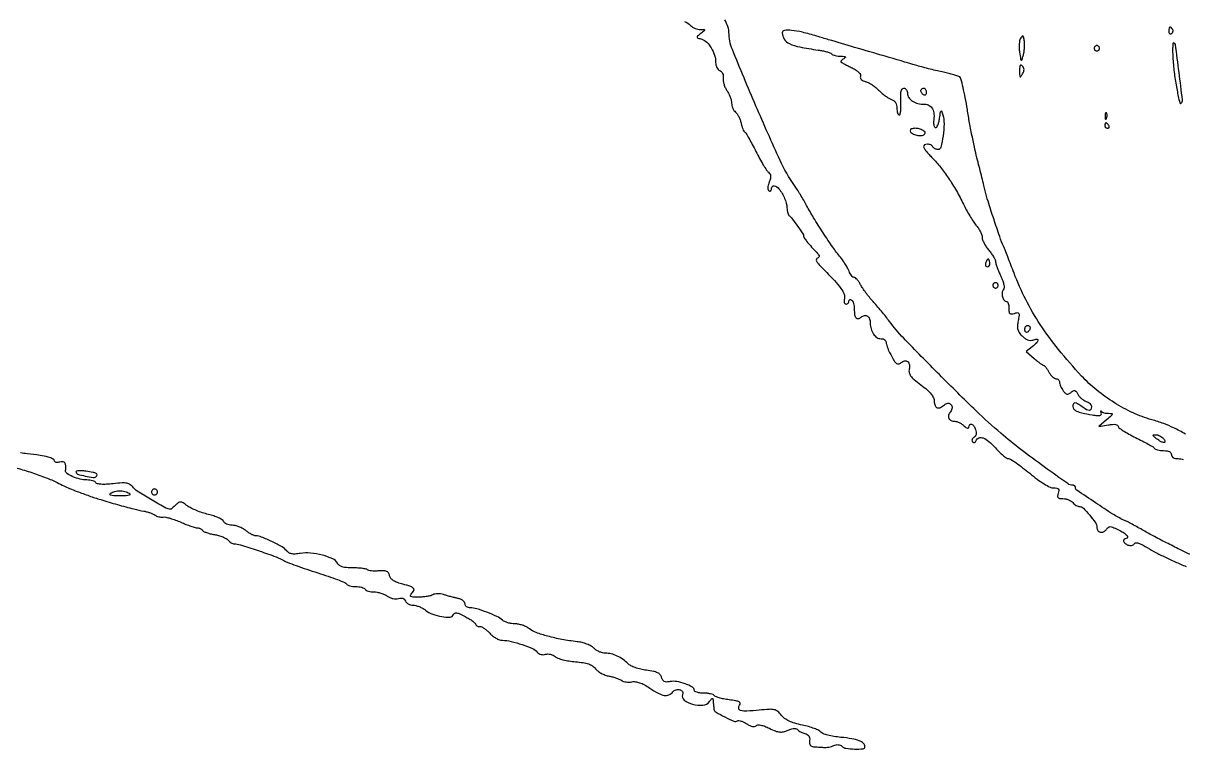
# Model space of a CAD drawing. Extents: x 0 to 2558, y 0 to 3412.
# Drawn here: x 300.2 to 735.3, y 2810.4 to 3083.4 of the extents above; entities that cross this region are included whole.
import ezdxf

# ---------------------------------------------------------------- set-up
doc = ezdxf.new("R2010")
doc.units = 0

msp = doc.modelspace()

# ---------------------------------------------------------------- linework, layer by layer
for points in [[(1286.775, 2242.902503, 0.000001), (1177.44536, 2242.627485, 0.134519)], [(1176.555032, 2242.380365, -0.000002), (1098.265318, 2241.934774, -0.000173)], [(739, 2883.620642, -0.007959), (734.837192, 2885.566808, -0.004195), (729.727494, 2888.108782, -0.004193), (724.631224, 2890.751639, -0.007527), (720.5, 2893.018455, 0.003525), (718.408827, 2894.187766, 0.003324), (716.26028, 2895.350818, 0.003304), (714.343306, 2896.355889, 0.011548), (713.088188, 2896.967135, -0.032911), (709.013942, 2899.17127, -0.007564), (702.457514, 2903.437167, -0.002313), (695.514733, 2908.152222, -0.247259), (695, 2909.129465, 0.10972), (694.926233, 2909.461576, 0.099864), (694.717412, 2909.74428, 0.09511), (694.405285, 2909.93388, 0.089293), (694.037997, 2910, -0.154613), (692.083277, 2910.619253, -0.002945), (683.302507, 2916.881068, -0.007876), (674.452148, 2923.486004, -0.01199), (667, 2929.52278, -0.016011), (657.736192, 2937.928126, -0.004595), (643.937616, 2951.525706, -0.003523), (630.437085, 2965.268698, -0.034255), (625.178178, 2971.5, 0.008344), (623.823164, 2973.285483, 0.005069), (622.164767, 2975.353125, 0.005078), (620.477598, 2977.371321, 0.00893), (619.036661, 2979, -0.014321), (617.702272, 2980.541418, -0.01134), (616.347012, 2982.279688, -0.011503), (615.162633, 2983.95092, -0.027857), (614.38776, 2985.25, 0.026525), (613.763532, 2986.302881, 0.034305), (613.077904, 2987.192187, 0.036629), (612.427218, 2987.825922, 0.176544), (611.949569, 2988, -0.172697), (611.504993, 2988.158275, -0.051022), (610.986392, 2988.677496, -0.04457), (610.48276, 2989.423596, -0.035355), (610.073618, 2990.30637, 0.034456), (609.570715, 2991.396572, 0.014229), (608.749313, 2992.799935, 0.013999), (607.779888, 2994.260397, 0.017507), (606.79671, 2995.55637, -0.019315), (603.98128, 2999.295513, -0.007275), (600.324103, 3004.731471, -0.007384), (596.746078, 3010.401873, -0.014818), (594.122507, 3015, 0.007565), (593.051508, 3016.941954, 0.005598), (591.810845, 3019.057855, 0.005659), (590.593762, 3021.030391, 0.01265), (589.614399, 3022.494827, -0.045994), (584.172231, 3031.937699, -0.006606), (575.122062, 3052.329634, -0.004326), (566.270992, 3073.510031, -0.097099), (565, 3079.993162, 0.088205), (564.669739, 3081.850729, 0.022341), (563.481002, 3084.689376, 0.020536)], [(548.366363, 3084.08851, -0.09196), (550.564863, 3082.577994, 0.056739), (551.324309, 3081.973791, 0.038853), (552.301984, 3081.463536, 0.03911), (553.335602, 3081.115061, 0.061827), (554.262558, 3081, -0.007672), (555.6547, 3080.978637, -0.370796), (555.845672, 3080.803966, -0.260155), (555.730042, 3080.522054, -0.004989), (554.44113, 3079.516434, 0.010444), (553.208351, 3078.532788, 0.265762), (553.063661, 3078.144774, 0.279192), (553.327229, 3077.836329, 0.011307), (554.790048, 3077.38933, -0.12774), (556.661321, 3076.297806, -0.062762), (558.370754, 3074.110073, -0.059362), (559.587164, 3071.381311, -0.075329), (560, 3068.656649, 0.059595), (560.117101, 3067.677666, 0.05966), (560.461791, 3066.754306, 0.065436), (560.970523, 3066.021977, 0.117171), (561.572055, 3065.610724, -0.109881), (562.183062, 3065.205773, -0.087243), (562.626368, 3064.547355, -0.077005), (562.856589, 3063.698433, -0.060428), (562.847428, 3062.743478, 0.069943), (562.857205, 3061.698742, 0.036114), (563.144506, 3060.421248, 0.035038), (563.637073, 3059.126233, 0.044406), (564.275373, 3058.017237, -0.035393), (564.935608, 3056.91644, -0.028016), (565.493391, 3055.645228, -0.028782), (565.878038, 3054.401413, -0.060667), (566, 3053.399938, 0.057791), (566.10583, 3052.487367, 0.043616), (566.421743, 3051.527919, 0.04457), (566.885816, 3050.666899, 0.073796), (567.435721, 3050.053347, -0.072326), (568.0322, 3049.391733, -0.030374), (568.638056, 3048.354236, -0.029263), (569.161555, 3047.147471, -0.03366), (569.512658, 3045.94237, 0.020224), (569.815239, 3044.789385, 0.0246), (570.194161, 3043.739209, 0.024311), (570.591551, 3042.903965, 0.131889), (570.932238, 3042.541879, -0.1194), (571.365537, 3042.10348, -0.005069), (572.479151, 3040.210387, -0.00846), (573.748146, 3037.913122, -0.005896), (575.105302, 3035.280411, 0.008608), (576.500983, 3032.608645, 0.010868), (577.887325, 3030.189264, 0.009092), (579.12285, 3028.219706, 0.081632), (579.808998, 3027.470276, -0.092644), (580.36944, 3026.830621, -0.114824), (580.607349, 3026.077772, -0.081866), (580.523396, 3025.103238, -0.028512), (580.097208, 3023.755677, 0.028429), (579.724489, 3022.577859, 0.057976), (579.595259, 3021.617873, 0.082888), (579.700878, 3020.906563, 0.177948), (580.038211, 3020.476385, 0.157746), (580.402788, 3020.386911, 0.191278), (580.717474, 3020.539017, 0.127084), (580.930229, 3020.938131, 0.059304), (581, 3021.524316, -0.473408), (581.996724, 3022.3411, -0.180606), (583.762836, 3021.245716, -0.061561), (585.883221, 3017.670475, -0.087724), (586.74936, 3014.089977, 0.028854), (586.865858, 3013.12414, 0.032289), (587.090644, 3012.214593, 0.034151), (587.381272, 3011.476511, 0.123631), (587.699905, 3011.089977, -0.073626), (588.748184, 3010.04804, -0.007992), (590.749252, 3007.277202, -0.005254), (592.73749, 3004.364579, -0.148187), (593, 3003.498286, 0.151358), (593.205022, 3002.836526, 0.017453), (594.140205, 3001.569326, 0.016731), (595.534938, 2999.927258, 0.00718), (597.5, 2997.82614, -0.02001), (598.439569, 2996.768386, -0.109057), (598.783654, 2996.089367, -0.245488), (598.672705, 2995.614847, -0.128386), (598.15988, 2995.260774, 0.258975), (597.78313, 2994.826927, 0.16673), (597.86634, 2994.14916, 0.065743), (598.544696, 2993.122475, 0.016183), (599.922089, 2991.636627, -0.00685), (604.566245, 2986.810653, -0.032098), (607.012947, 2983.836039, -0.060089), (608.183997, 2981.713273, -0.161344), (608.29321, 2980.013235, 0.049121), (608.168948, 2979.231383, 0.086364), (608.242445, 2978.582868, 0.127183), (608.495175, 2978.159485, 0.197414), (608.883369, 2978, 0.093756), (609.309609, 2978.080634, 0.096546), (609.67199, 2978.311086, 0.099085), (609.914544, 2978.654936, 0.104584), (610, 2979.059017, -0.108972), (610.078288, 2979.413961, -0.182303), (610.29375, 2979.6254, -0.161196), (610.6179, 2979.656512, -0.082592), (611, 2979.5, -0.141579), (611.385213, 2979.074661, -0.042021), (611.70625, 2978.248558, -0.038461), (611.926315, 2977.214955, -0.033236), (612, 2976.10765, 0.033226), (612.143935, 2973.944023, 0.146487), (612.663705, 2972.791765, 0.282654), (613.498085, 2972.528902, 0.112214), (614.614186, 2973.094766, -0.123955), (615.829223, 2973.67582, -0.197426), (616.944498, 2973.460845, -0.164352), (617.728793, 2972.460137, -0.084942), (618, 2970.875242, 0.069749), (618.308718, 2968.672948, 0.080995), (619.209343, 2966.760807, 0.094822), (620.524956, 2965.459585, 0.148789), (622.035184, 2965, -0.068793), (622.786163, 2964.896185, -0.085081), (623.422835, 2964.592953, -0.0999), (623.848544, 2964.142725, -0.140482), (624, 2963.614307, 0.060541), (624.084166, 2962.921741, 0.020289), (624.368736, 2961.941146, 0.01985), (624.774784, 2960.871194, 0.021422), (625.255272, 2959.864307, 0.00668), (626.95731, 2956.759386, 0.082084), (627.802645, 2955.711036, 0.254246), (628.571731, 2955.530591, 0.106712), (629.545223, 2956.037532, -0.124779), (630.883318, 2956.674768, -0.221391), (632.046322, 2956.39068, -0.190525), (632.696587, 2955.252135, -0.097379), (632.610101, 2953.582655, 0.117896), (632.595712, 2952.297441, 0.105008), (633.156883, 2951.0827, 0.058344), (634.483747, 2949.682649, 0.013594), (637.029074, 2947.672358, -0.017339), (639.379446, 2945.787289, -0.045952), (640.875006, 2944.239704, -0.066579), (641.715008, 2942.849433, -0.102997), (642, 2941.480608, 0.095888), (642.303194, 2939.914171, 0.219256), (643.158236, 2939.1068, 0.199354), (644.399008, 2939.191925, 0.081014), (645.8, 2940.2, -0.173385), (647.094695, 2940.812749, -0.243136), (648.261819, 2940.348841, -0.207545), (648.67859, 2939.030403, -0.148481), (648.071528, 2937.586187, 0.10472), (647.402244, 2936.313209, 0.179026), (647.495751, 2935.131033, 0.180363), (648.334375, 2934.300291, 0.106345), (649.730276, 2934, -0.07755), (650.478339, 2933.883274, -0.034695), (651.406115, 2933.513847, -0.033284), (652.35258, 2932.978397, -0.038563), (653.171259, 2932.345012, 0.027832), (653.920051, 2931.739599, 0.089583), (654.495938, 2931.464548, 0.231882), (654.843144, 2931.530898, 0.235796), (655, 2931.845012, -0.167544), (655.310539, 2932.745738, -0.329056), (656.003221, 2932.938186, -0.155813), (656.888908, 2932.230801, -0.070211), (657.539625, 2930.875154, -0.052969), (657.731644, 2929.935098, -0.078667), (657.680214, 2929.097944, -0.092436), (657.390189, 2928.417134, -0.107956), (656.885973, 2927.929527, 0.073776), (656.442718, 2927.555527, 0.110716), (656.200057, 2927.113566, 0.135524), (656.194722, 2926.675461, 0.14102), (656.415865, 2926.304373, 0.116088), (656.77759, 2926.096282, 0.156281), (657.152927, 2926.103472, 0.139612), (657.484706, 2926.333703, 0.086138), (657.720238, 2926.75, -0.227625), (658.753124, 2927.7721, -0.175189), (660.36, 2927.749072, -0.08831), (662.516913, 2926.463907, -0.034016), (665, 2924, 0.017467), (666.438362, 2922.475089, 0.022589), (667.865865, 2921.185983, 0.021173), (669.121978, 2920.237036, 0.150452), (669.841244, 2920.009817, -0.141169), (670.657505, 2919.768184, -0.009185), (672.734937, 2918.387259, -0.012784), (675.172727, 2916.60761, -0.009158), (677.808666, 2914.5, 0.014543), (680.624642, 2912.297728, 0.021226), (683.237476, 2910.540038, 0.021832), (685.44869, 2909.314548, 0.116122), (686.784811, 2909, -0.035125), (687.976472, 2908.916181, -0.182348), (688.544933, 2908.604761, -0.209531), (688.721221, 2908.026278, -0.047548), (688.5, 2907, 0.048581), (688.279499, 2905.966719, 0.215437), (688.465149, 2905.389597, 0.178418), (689.054859, 2905.081042, 0.032246), (690.310168, 2905, -0.053725), (691.337641, 2904.889278, -0.042882), (692.402595, 2904.559375, -0.044328), (693.345602, 2904.074753, -0.078853), (694, 2903.5, 0.04656), (694.57437, 2902.926064, 0.041002), (695.268911, 2902.440625, 0.043189), (695.973573, 2902.107395, 0.089085), (696.571553, 2902, -0.201808), (697.943275, 2901.422847, -0.021014), (700.330629, 2898.767174, -0.02301), (702.477627, 2895.908726, -0.150674), (703, 2894.214626, 0.151462), (703.360729, 2893.051121, 0.18346), (704.293468, 2892.403875, 0.168652), (705.485808, 2892.51197, 0.129429), (706.508236, 2893.342151, -0.054715), (707.299797, 2894.207849, -0.176839), (708.014767, 2894.485754, -0.107128), (708.964574, 2894.300349, -0.014131), (710.836652, 2893.431602, -0.024812), (712.981739, 2892.22509, -0.063802), (714.351956, 2891.09558, -0.248382), (714.545137, 2890.389477, -0.35119), (714.059017, 2890, 0.175301), (713.261458, 2889.711509, 0.288447), (713.046643, 2889.052256, 0.159678), (713.578063, 2888.210873, 0.081272), (714.67005, 2887.573119, 0.067341), (715.35921, 2887.410354, 0.072556), (716.048877, 2887.443073, 0.081135), (716.63348, 2887.659244, 0.125941), (717.018751, 2888.030339, -0.215238), (717.537304, 2888.379959, -0.100163), (718.365719, 2888.354721, -0.057892), (719.535287, 2887.933392, -0.020457), (721.0987, 2887.074548, 0.013082), (724.396291, 2885.199227, 0.008861), (728.244154, 2883.229136, 0.008518), (732.366338, 2881.296336, 0.008851), (736.5, 2879.530568, -0.006931)], [(736.239566, 2929.24321, 0.017682), (731.820483, 2931.567021, 0.025992), (728.097453, 2933.127009, 0.016074), (723.582078, 2934.586704, -0.038052), (716.583056, 2937.193938, -0.031385), (709.574021, 2940.981287, -0.030991), (702.997419, 2945.67756, -0.034368), (697.289825, 2951.003167, -0.017248), (688.617316, 2960.955203, -0.02537), (681.770261, 2970.314955, -0.027553), (676.337596, 2979.677795, -0.027179), (671.939992, 2989.623302, 0.001196), (670.733863, 2992.785669, 0.001409), (669.576352, 2995.77372, 0.001233), (668.58537, 2998.292298, 0.008819), (668.081912, 2999.5, -0.01896), (666.564994, 3003.357222, -0.004426), (664.325499, 3009.940054, -0.004394), (662.204191, 3016.556007, -0.019502), (661.144468, 3020.5, 0.004437), (660.661513, 3022.54086, 0.001468), (659.917236, 3025.528125, 0.001462), (659.072658, 3028.835251, 0.00166), (658.243362, 3032, -0.010806), (657.351216, 3035.677687, -0.004502), (656.299811, 3040.675, -0.004452), (655.269484, 3046.047986, -0.005746), (654.424208, 3051, 0.007393), (653.648018, 3055.458726, 0.011007), (652.825741, 3059.332681, 0.006292), (652.029459, 3062.534531, 0.180486), (651.548496, 3063.217638, 0.069882), (650.869989, 3063.554373, 0.009303), (649.339246, 3064.032139, 0.01062), (647.49126, 3064.529066, 0.00874), (645.5, 3064.982659, -0.00619), (643.224093, 3065.488895, -0.003582), (640.5, 3066.150944, -0.003579), (637.776461, 3066.854316, -0.006005), (635.5, 3067.489009, -0.000244), (623.588774, 3070.97094, -0.000274), (612.132801, 3074.33268, -0.000226), (602.357812, 3077.211763, -0.001891), (597.942193, 3078.532663, 0.014164), (592.533088, 3080.007146, 0.034699), (588.469295, 3080.698162, 0.051267), (585.782597, 3080.68907, 0.383546), (585, 3079.818938, 0.150963), (585.733728, 3077.444158, 0.131773), (587.713375, 3075.744536, 0.064504), (591.535529, 3074.483983, 0.013533), (598.5, 3073.34094, -0.017199), (600.101031, 3073.066105, -0.019834), (601.604063, 3072.691813, -0.019316), (602.840535, 3072.278832, -0.099338), (603.45, 3071.897574, 0.093283), (603.989495, 3071.551011, 0.03247), (604.87, 3071.259164, 0.030916), (605.904085, 3071.056718, 0.031388), (606.95, 3070.984687, -0.011884), (608.231197, 3070.946533, -0.168081), (608.650153, 3070.775989, -0.45247), (608.650519, 3070.504863, -0.039625), (608.02896, 3070.03906, 0.027874), (607.498196, 3069.660422, 0.053714), (607.128406, 3069.292616, 0.089167), (606.963277, 3068.992421, 0.343126), (607.02896, 3068.804373, 0.021671), (607.358523, 3068.611124, 0.001139), (608.440844, 3068.041127, 0.001795), (609.732272, 3067.370654, 0.001304), (611.173912, 3066.633506, -0.02729), (612.659786, 3065.773599, -0.053528), (613.715791, 3064.908858, -0.076256), (614.296671, 3064.104549, -0.213055), (614.332991, 3063.425377, 0.160289), (614.304071, 3062.829961, 0.130581), (614.627886, 3062.27607, 0.09005), (615.312325, 3061.80535, 0.044263), (616.314249, 3061.457264, -0.055553), (617.438584, 3061.03804, -0.027178), (618.765908, 3060.274125, -0.02657), (620.074483, 3059.320623, -0.034728), (621.15517, 3058.309294, 0.026145), (622.217743, 3057.280173, 0.020353), (623.472144, 3056.273177, 0.020766), (624.721389, 3055.429114, 0.046044), (625.75, 3054.918652, -0.066437), (626.736418, 3054.378089, -0.088071), (627.441143, 3053.638282, -0.086084), (627.85869, 3052.687188, -0.060559), (628, 3051.524751, 0.032996), (628.063892, 3050.557632, 0.050656), (628.257672, 3049.741646, 0.06554), (628.540411, 3049.178469, 0.248595), (628.877182, 3049, 0.349578), (629.206286, 3049.262128, 0.026185), (629.417444, 3050.46875, 0.027245), (629.524815, 3052.083123, 0.016461), (629.484584, 3054, -0.013376), (629.418357, 3056.438319, -0.055382), (629.580251, 3057.900829, -0.117914), (629.972282, 3058.700839, -0.223727), (630.607401, 3059, -0.139814), (631.138452, 3058.848543, -0.099971), (631.590924, 3058.422835, -0.085311), (631.89564, 3057.786147, -0.069152), (632, 3057.035184, 0.151369), (632.485958, 3055.466748, 0.102459), (633.844853, 3054.160418, 0.082284), (635.912093, 3053.293036, 0.058335), (638.415207, 3053, -0.13489), (640.122299, 3052.530926, -0.139828), (641.322164, 3051.259934, -0.103814), (641.895197, 3049.20445, -0.05217), (641.788985, 3046.5, 0.048508), (641.752356, 3045.713847, 0.062964), (641.878639, 3045.004334, 0.077237), (642.138969, 3044.47366, 0.172856), (642.5, 3044.216882, 0.314107), (642.919933, 3044.362035, 0.055263), (643.35749, 3045.128221, 0.042794), (643.74533, 3046.287155, 0.02554), (644.01486, 3047.716882, -0.003207), (644.352444, 3050.083705, -0.154821), (644.560626, 3050.508913, -0.565915), (644.792994, 3050.456546, -0.010543), (645.240514, 3049, -0.073952), (645.673556, 3045.671461, -0.030202), (645.314242, 3041.112257, -0.023013), (644.520177, 3036.870317, -0.348044), (643.421336, 3036, -0.067747), (642.876968, 3036.074099, -0.052376), (642.319331, 3036.29375, -0.053438), (641.832596, 3036.6173, -0.081123), (641.5, 3037, 0.152439), (640.682848, 3037.709031, 0.099923), (639.455047, 3037.974501, 0.125123), (638.407936, 3037.723578, 0.278548), (638, 3037.048138, 0.152033), (638.167981, 3036.508458, 0.015217), (638.977698, 3035.407057, 0.018019), (640.053577, 3034.130787, 0.013379), (641.328335, 3032.798138, -0.029973), (644.338883, 3029.434268, -0.019696), (647.404604, 3025.235822, -0.018629), (650.335473, 3020.498823, -0.017965), (652.943577, 3015.5, 0.013691), (654.027441, 3013.378603, 0.010745), (655.313709, 3011.138399, 0.010895), (656.600876, 3009.105676, 0.026097), (657.663941, 3007.673275, -0.028704), (658.557992, 3006.455398, -0.028085), (659.313783, 3005.134476, -0.02926), (659.842066, 3003.902341, -0.086853), (660, 3003, 0.091101), (660.167297, 3002.089431, 0.028826), (660.734375, 3000.823119, 0.027706), (661.543195, 2999.455487, 0.027515), (662.5, 2998.182369, -0.019881), (663.459489, 2996.945442, -0.022552), (664.275592, 2995.685823, -0.0225), (664.866079, 2994.56479, -0.10407), (665.033931, 2993.855644, 0.067979), (665.157194, 2993.095583, 0.012095), (665.612319, 2991.725475, 0.012881), (666.230206, 2990.135558, 0.011298), (666.955264, 2988.507674, -0.021397), (667.707368, 2986.722961, -0.043257), (668.113295, 2985.253858, -0.058092), (668.189552, 2984.118574, -0.162339), (667.904079, 2983.384422, 0.15619), (667.443246, 2982.240118, 0.085392), (667.591795, 2980.719802, 0.093562), (668.212705, 2979.448577, 0.236745), (669.106989, 2979, -0.248419), (669.449829, 2978.818461, -0.065618), (669.737678, 2978.24583, -0.050706), (669.934954, 2977.416061, -0.033034), (670, 2976.432612, 0.028809), (670.078002, 2975.07996, 0.178757), (670.387035, 2974.470049, 0.221625), (670.973549, 2974.280984, 0.045774), (672.061624, 2974.519559, -0.04419), (673.22178, 2974.777784, -0.320755), (673.697509, 2974.523981, -0.151851), (673.816065, 2973.782424, -0.010645), (673.467914, 2971.680657, 0.031477), (673.238094, 2969.814175, 0.079635), (673.373337, 2968.457442, 0.087731), (673.913426, 2967.289994, 0.0443), (674.957442, 2966.042558, 0.042065), (676.00634, 2965.156718, 0.065181), (677.052292, 2964.602765, 0.076311), (678.073673, 2964.390874, 0.090132), (679.051152, 2964.516235, -0.053322), (680.514933, 2964.814158, -0.478109), (680.912399, 2964.406773, -0.173829), (680.461656, 2963.504069, -0.02047), (678.75, 2961.995141), (676.5, 2960.169696), (679.5, 2957.586069, 0.008881), (680.691545, 2956.59621, 0.012556), (681.789425, 2955.761024, 0.008718), (682.725853, 2955.109621, 0.148131), (683.08102, 2955.001221, -0.210069), (683.378503, 2954.869721, -0.021511), (683.884391, 2954.265984, -0.02393), (684.445169, 2953.457757, -0.016834), (685, 2952.5, 0.038233), (685.610243, 2951.543363, 0.043483), (686.335921, 2950.734375, 0.048383), (687.064377, 2950.173639, 0.140753), (687.66898, 2950, -0.097337), (688.176982, 2949.90016, -0.097528), (688.609013, 2949.615519, -0.098335), (688.898305, 2949.190612, -0.100766), (689, 2948.69113, 0.07472), (689.095274, 2948.057146, 0.02764), (689.408838, 2947.207621, 0.026656), (689.859098, 2946.303735, 0.028987), (690.391787, 2945.478876, 0.032547), (691.190555, 2944.523669, 0.150785), (691.811295, 2944.176479, 0.178279), (692.458291, 2944.269105, 0.049459), (693.322049, 2944.852314, -0.044695), (694.178228, 2945.442333, -0.198424), (694.772443, 2945.515372, -0.171978), (695.298729, 2945.147479, -0.032185), (695.9292, 2944.132291, 0.054727), (696.48498, 2943.321204, 0.038003), (697.271765, 2942.535457, 0.038364), (698.154598, 2941.888959, 0.062093), (698.998939, 2941.500337, -0.060738), (699.76406, 2941.150677, -0.063032), (700.412188, 2940.630959, -0.069981), (700.851352, 2940.027723, -0.123001), (701, 2939.432612, -0.119485), (700.760631, 2938.445243, -0.283528), (700.138902, 2938.070397, -0.132674), (699.072177, 2938.369997, -0.027493), (697.44113, 2939.468197, 0.023399), (695.800236, 2940.592651, 0.132051), (694.792532, 2940.894899, 0.298524), (694.217347, 2940.541152, 0.110245), (694, 2939.567388, 0.179497), (694.369145, 2938.57224, 0.113916), (695.377044, 2937.831916, 0.049355), (697.368039, 2937.198452, 0.008492), (701.2622, 2936.439738, 0.013866), (703.156047, 2936.157946, 0.080495), (704.161939, 2936.198873, 0.226638), (704.607305, 2936.535376, 0.184058), (704.676095, 2937.13642, -0.012445), (704.564094, 2937.625327, -0.079096), (704.553315, 2937.879136, -0.606247), (704.622041, 2937.905428, -0.084263), (704.747228, 2937.75, 0.153478), (705.053756, 2937.460812, 0.04228), (705.679915, 2937.219954, 0.038524), (706.473176, 2937.054443, 0.032041), (707.333333, 2936.998779, -0.02725), (708.559767, 2936.931195, -0.462702), (708.759466, 2936.635841, -0.142905), (708.435057, 2936.11388, -0.005133), (706.64845, 2934.54517), (703.796899, 2932.092782), (707.39845, 2932.677234, -0.021189), (708.943384, 2932.861177, -0.054664), (710.064578, 2932.824069, -0.09518), (710.754115, 2932.586272, -0.26841), (711, 2932.161231, 0.238114), (711.289714, 2931.587372, 0.014602), (712.911706, 2930.462037, 0.019174), (715.014228, 2929.204567, 0.012821), (717.507935, 2927.922058, -0.007243), (720.041084, 2926.654789, -0.010109), (722.266045, 2925.44341, -0.006859), (724.081465, 2924.373601, -0.118297), (724.566952, 2923.891669, 0.156202), (724.969951, 2923.547152, 0.036872), (725.820067, 2923.261928, 0.034459), (726.892721, 2923.065509, 0.028062), (728.059017, 2923, -0.034849), (729.348001, 2922.910051, -0.083267), (730.259836, 2922.622492, -0.12588), (730.800761, 2922.146065, -0.150693), (731, 2921.5, 0.141346), (731.179537, 2920.877591, 0.119276), (731.672531, 2920.397918, 0.087895), (732.47233, 2920.097843, 0.045931), (733.535183, 2920, -0.080371), (735.420965, 2919.694906, -0.029742)], [(297.947003, 2916.429128, -0.012551), (303.419629, 2914.783109, -0.012607), (308.85106, 2912.846642, -0.026836), (312.919647, 2911.023118, 0.008298), (315.421695, 2909.788412, 0.012457), (317.647801, 2908.802536, 0.008816), (320.415246, 2907.71522, 0.00217), (325, 2906.0292, 0.013882), (329.302254, 2904.602082, 0.004829), (335.574417, 2902.778977, 0.004526), (341.774957, 2901.101841, 0.019583), (345.5, 2900.284684, -0.021014), (346.735853, 2900.00987, -0.019848), (347.968422, 2899.627891, -0.020262), (349.031541, 2899.20237, -0.062818), (349.690374, 2898.801406, 0.069801), (350.277606, 2898.455116, 0.039803), (351.062653, 2898.200289, 0.038888), (351.910154, 2898.066501, 0.051529), (352.690374, 2898.085336, -0.084822), (353.687135, 2898.043311, -0.017747), (355.388088, 2897.61466, -0.018138), (357.349917, 2896.967518, -0.016279), (359.332905, 2896.158295, 0.009578), (361.282845, 2895.331912, 0.011564), (363.14508, 2894.633999, 0.010269), (364.730091, 2894.117686, 0.073726), (365.523888, 2894, -0.060104), (366.085226, 2893.932278, -0.050861), (366.648781, 2893.73181, -0.053169), (367.130699, 2893.436586, -0.090584), (367.446223, 2893.087012, 0.148252), (367.892466, 2892.693362, 0.022829), (369.00128, 2892.246817, 0.023803), (370.398794, 2891.830382, 0.018662), (371.947672, 2891.508841, -0.027192), (373.541446, 2891.149531, -0.027792), (375.074943, 2890.621392, -0.028911), (376.347638, 2890.014354, -0.094079), (377.064877, 2889.421828, 0.041117), (377.597617, 2888.877797, 0.039012), (378.221192, 2888.417662, 0.041544), (378.838891, 2888.100242, 0.098226), (379.344231, 2888, -0.07507), (381.693214, 2887.645323, -0.005298), (388.032896, 2885.612342, -0.007257), (394.234476, 2883.450479, -0.038377), (397.508681, 2881.962094, 0.032247), (399.276917, 2881.132019, 0.006028), (402.627033, 2879.861947, 0.006432), (406.585836, 2878.472917, 0.005841), (410.707905, 2877.139291, -0.00665), (414.656907, 2875.8546, -0.009811), (418.084103, 2874.613499, -0.005534), (420.916512, 2873.488329, -0.158309), (421.508241, 2872.986666, 0.145965), (421.935583, 2872.606273, 0.040539), (422.785485, 2872.289833, 0.037268), (423.852067, 2872.072639, 0.031607), (425, 2872, -0.032024), (426.14853, 2871.926362, -0.037579), (427.216936, 2871.70625, -0.04093), (428.068924, 2871.385448, -0.144823), (428.5, 2871, 0.139843), (428.922307, 2870.614908, 0.042591), (429.735039, 2870.29375, 0.038931), (430.750588, 2870.073711, 0.0339), (431.836511, 2870, -0.047033), (433.040158, 2869.886527, -0.0295), (434.41238, 2869.540559, -0.029492), (435.735102, 2869.035231, -0.046814), (436.78799, 2868.435944, 0.051077), (437.811042, 2867.865103, 0.047562), (438.953119, 2867.496956, 0.050207), (440.070188, 2867.366283, 0.08104), (441.015422, 2867.504895, -0.056958), (441.922371, 2867.682649, -0.106831), (442.659562, 2867.583937, -0.123406), (443.220694, 2867.206978, -0.09208), (443.611915, 2866.568951, 0.109929), (444.009742, 2865.968814, 0.066274), (444.700454, 2865.460879, 0.061437), (445.563826, 2865.117034, 0.064159), (446.47213, 2865, -0.063204), (447.50844, 2864.868476, -0.031541), (448.767503, 2864.457456, -0.030708), (450.036378, 2863.860095, -0.039413), (451.115141, 2863.153042, 0.074223), (453.851235, 2861.619737, 0.050887), (457.295685, 2860.700007, 0.053527), (460.35475, 2860.539898, 0.295618), (461.624991, 2861.465125, -0.180591), (462.100869, 2862.003628, -0.16512), (462.833918, 2862.123763, -0.068723), (464.022023, 2861.753532, -0.012748), (466.072735, 2860.725212, -0.015065), (467.577306, 2859.862901, -0.02182), (468.846366, 2859.005477, -0.018459), (469.80613, 2858.237677, -0.218152), (470, 2857.814477, 0.183152), (470.117839, 2857.50357, 0.090714), (470.454715, 2857.239253, 0.070605), (470.955643, 2857.060149, 0.050644), (471.547966, 2857, -0.113863), (472.292796, 2856.828155, -0.035858), (473.288064, 2856.251431, -0.033713), (474.341131, 2855.426911, -0.031634), (475.297966, 2854.45168, 0.047974), (476.325052, 2853.470994, 0.039421), (477.587527, 2852.630047, 0.040964), (478.883074, 2852.040685, 0.078979), (480, 2851.828866, -0.050828), (483.287404, 2851.394538, -0.023096), (487.462331, 2850.198039, -0.020154), (491.334711, 2848.715663, -0.118594), (493.064222, 2847.422618, 0.081587), (493.688966, 2846.879893, 0.071942), (494.481533, 2846.53654, 0.0705), (495.354382, 2846.42739, 0.072871), (496.212846, 2846.567555, -0.079268), (497.085744, 2846.698701, -0.056208), (498.070543, 2846.578579, -0.054989), (499.028207, 2846.235998, -0.066719), (499.821664, 2845.708577, 0.094989), (500.842237, 2845.109946, 0.022656), (502.733397, 2844.533701, 0.022485), (505.004102, 2844.060393, 0.020556), (507.377134, 2843.775628, -0.016468), (510.338513, 2843.444789, -0.047376), (512.345092, 2842.956147, -0.068026), (513.776149, 2842.230311, -0.079207), (514.877134, 2841.1769, 0.069793), (515.750103, 2840.309769, 0.035713), (517.051408, 2839.473311, 0.034637), (518.540952, 2838.789015, 0.043752), (520, 2838.379002, -0.018278), (521.431202, 2838.054367, -0.018184), (522.837375, 2837.625592, -0.018369), (524.036327, 2837.161853, -0.065052), (524.744254, 2836.741611, 0.094092), (525.40193, 2836.400882, 0.040527), (526.371875, 2836.194787, 0.038229), (527.470459, 2836.137679, 0.041123), (528.537843, 2836.251985, -0.079652), (529.9277, 2836.293576, -0.05194), (531.492584, 2835.922482, -0.041795), (533.266146, 2835.130107, -0.02301), (535.29359, 2833.887858, 0.024182), (538.465398, 2831.954648, 0.083536), (540.732387, 2831.172232, 0.138364), (542.477569, 2831.363803, 0.12407), (543.950668, 2832.440559, -0.142327), (545.148474, 2833.251815, -0.145502), (546.583377, 2833.285666, -0.196782), (547.526193, 2832.562981, -0.227459), (547.616912, 2831.444071, 0.333806), (548.20495, 2829.383158, 0.098222), (551.351866, 2827.852587, 0.082949), (555.235562, 2827.496823, 0.214897), (557.65071, 2828.808473, -0.007961), (558.470585, 2829.85223, -0.236663), (558.767976, 2829.986559, -0.360611), (558.968375, 2829.80624, -0.014134), (559.093197, 2828.75, 0.00182), (559.162393, 2828.008127, 0.001551), (559.240658, 2827.226087, 0.001563), (559.316298, 2826.514986, 0.004431), (559.375, 2826.019658, 0.230588), (560.135451, 2824.859152, 0.018625), (563.427858, 2823.059546, 0.018382), (566.845315, 2821.507843, 0.240225), (568.191881, 2821.618589, -0.177925), (568.704611, 2821.723277, -0.040978), (569.577591, 2821.516419, -0.037381), (570.603943, 2821.095367, -0.02901), (571.650878, 2820.493098, 0.031459), (572.809687, 2819.833997, 0.06385), (573.801042, 2819.498063, 0.09014), (574.598165, 2819.482599, 0.157534), (575.180563, 2819.780563, -0.186952), (575.845794, 2820.074261, -0.060113), (576.940894, 2819.993124, -0.043555), (578.391307, 2819.574336, -0.020485), (580.18285, 2818.797568, 0.018987), (582.479524, 2817.793611, 0.068292), (584.030058, 2817.417844, 0.084447), (585.445639, 2817.512976, 0.039296), (587.201547, 2818.083484, -0.023702), (588.5795, 2818.579154, -0.061398), (589.617276, 2818.762927, -0.096987), (590.361205, 2818.657526, -0.170243), (590.842359, 2818.275259, 0.089699), (591.235424, 2817.845729, 0.037808), (591.894318, 2817.418549, 0.035846), (592.686135, 2817.057359, 0.038944), (593.5, 2816.824694, -0.073539), (594.376912, 2816.507164, -0.121548), (594.957479, 2815.981154, -0.114677), (595.247303, 2815.221317, -0.06094), (595.26179, 2814.209012, 0.053512), (595.261299, 2813.224278, 0.11765), (595.511326, 2812.518913, 0.141546), (596.014404, 2812.082374, 0.09337), (596.76179, 2811.893701, -0.00111), (597.570848, 2811.84242, -0.000582), (598.576901, 2811.775234, -0.000579), (599.607765, 2811.703984, -0.00089), (600.5, 2811.63968, 0.039393), (601.400745, 2811.6442, 0.023876), (602.458099, 2811.784058, 0.023845), (603.500805, 2812.024829, 0.038291), (604.357359, 2812.338619, -0.056274), (605.19623, 2812.612217, -0.07163), (606.007915, 2812.660834, -0.079757), (606.729553, 2812.482426, -0.096259), (607.307359, 2812.092641, 0.161343), (608.881221, 2811.302123, 0.03021), (612.140259, 2811.023978, 0.027176), (615.301277, 2811.117575, 0.389836), (616, 2811.877555, 0.212387), (615.442705, 2813.130351, 0.090216), (613.845853, 2814.117627, 0.052337), (611.113653, 2814.871482, 0.017514), (607, 2815.407676, -0.017147), (604.38533, 2815.746536, -0.02375), (602.073672, 2816.240852, -0.023545), (600.254278, 2816.814108, -0.145151), (599.475889, 2817.394383, 0.123159), (598.734459, 2817.998632, 0.020146), (597.013809, 2818.722942, 0.021132), (594.873852, 2819.42236, 0.017237), (592.532454, 2819.993263, -0.019862), (589.697055, 2820.700401, -0.039573), (587.536055, 2821.521795, -0.04973), (585.889795, 2822.512453, -0.065892), (584.638873, 2823.731969, 0.049372), (583.285681, 2825.141017, 0.122648), (582.015132, 2825.775068, 0.071101), (580.190145, 2825.915571, 0.009243), (576.28905, 2825.588633, -0.013112), (571.750217, 2825.243592, -0.07627), (569.370574, 2825.488591, -0.301603), (568.65377, 2826.289397, -0.212352), (568.991442, 2827.489688, 0.199792), (569.196249, 2828.155704, 0.25671), (568.841171, 2828.676253, 0.072913), (567.630298, 2829.082952, 0.010448), (565.041117, 2829.494345, -0.014998), (563.070321, 2829.825898, -0.020395), (561.317867, 2830.250023, -0.017768), (559.922099, 2830.702932, -0.16855), (559.4421, 2831.093684, 0.167707), (559.012146, 2831.44487, 0.032467), (558.035717, 2831.73377, 0.03127), (556.799488, 2831.933572, 0.024434), (555.440983, 2832, -0.028927), (554.122611, 2832.076338, -0.045222), (553.010789, 2832.308739, -0.056768), (552.233735, 2832.646339, -0.268037), (552, 2833.051027, 0.273622), (551.280901, 2834.266684, 0.039523), (548.544519, 2835.500028, 0.042437), (545.393848, 2836.336908, 0.091173), (542.889858, 2836.319277, -0.03818), (541.570416, 2836.170131, -0.123723), (540.714994, 2836.352421, -0.150039), (540.142998, 2836.889591, -0.065883), (539.746427, 2837.861661, 0.114225), (539.204956, 2838.893549, 0.104254), (538.249073, 2839.623736, 0.061824), (536.657612, 2840.15304, 0.016428), (534.013814, 2840.592555, -0.025565), (531.902006, 2840.983395, -0.026074), (529.85526, 2841.585835, -0.026961), (528.14102, 2842.295099, -0.089902), (527.157499, 2843.005492, 0.045444), (525.246274, 2844.661684, 0.046601), (523.082678, 2845.929573, 0.048623), (520.817425, 2846.730277, 0.060723), (518.604697, 2847, -0.062716), (517.506301, 2847.138318, -0.040699), (516.294648, 2847.555899, -0.040534), (515.15905, 2848.167851, -0.059622), (514.288955, 2848.892421, 0.078517), (513.27794, 2849.671877, 0.033438), (511.722384, 2850.391361, 0.031399), (509.889736, 2850.965486, 0.031419), (508, 2851.305449, -0.016924), (502.292376, 2852.16237, -0.020539), (497.017446, 2853.363788, -0.021656), (492.671629, 2854.747818, -0.076573), (490.115141, 2856.159316, 0.050592), (488.980811, 2856.864531, 0.031963), (487.538892, 2857.459299, 0.031938), (486.03056, 2857.866148, 0.049944), (484.693882, 2858, -0.03866), (483.415511, 2858.098993, -0.032258), (482.085669, 2858.395057, -0.033451), (480.899623, 2858.828575, -0.072193), (480.078741, 2859.344876, 0.066176), (477.912506, 2860.743829, 0.018493), (474.195518, 2862.334114, 0.018103), (470.391147, 2863.641852, 0.073857), (467.979764, 2864, -0.073175), (467.223265, 2864.111309, -0.087741), (466.581556, 2864.435028, -0.100547), (466.15257, 2864.916194, -0.132698), (466, 2865.480948, 0.161031), (465.797944, 2866.092063, 0.071113), (465.192187, 2866.703625, 0.059743), (464.302064, 2867.223771, 0.048557), (463.25, 2867.563624, -0.006745), (462.008192, 2867.852949, -0.004055), (460.542229, 2868.228056, -0.00406), (459.090284, 2868.624789, -0.007073), (457.89376, 2868.980541, 0.0413), (456.793552, 2869.227252, 0.038739), (455.643686, 2869.297019, 0.041158), (454.612858, 2869.194519, 0.096071), (453.89376, 2868.913178, -0.078749), (453.100885, 2868.571101, -0.020921), (451.749104, 2868.285377, -0.020684), (450.16444, 2868.086087, -0.019969), (448.55, 2868.015313, -0.011184), (446.55594, 2868.05219, -0.091734), (445.672917, 2868.25319, -0.366341), (445.482371, 2868.636134, -0.137047), (445.8, 2869.2, 0.068017), (446.758869, 2870.462446, 0.317091), (446.672299, 2871.322017, 0.139231), (445.596347, 2872.026354, 0.014065), (442.620822, 2872.86526, -0.025204), (440.586225, 2873.488113, -0.057229), (439.148321, 2874.203749, -0.078475), (438.20709, 2875.050769, -0.10681), (437.692784, 2876.066792, 0.075464), (437.242116, 2877.113929, 0.150613), (436.567504, 2877.699376, 0.101819), (435.485274, 2877.933257, 0.023965), (433.625599, 2877.862514, -0.020388), (432.225728, 2877.799234, -0.025634), (430.929193, 2877.860024, -0.025253), (429.875345, 2878.017791, -0.147634), (429.38697, 2878.279696, 0.149011), (428.857492, 2878.56181, 0.01598), (427.468799, 2878.788411, 0.018543), (425.758726, 2878.94741, 0.013908), (423.868517, 2879, -0.019021), (421.515122, 2879.08956, -0.055715), (419.922757, 2879.391494, -0.08463), (418.843371, 2879.936477, -0.1112), (418.123665, 2880.76893, 0.168849), (416.354928, 2882.39977, 0.038801), (412.459755, 2883.745956, 0.039994), (408.018456, 2884.53234, 0.063551), (404.165109, 2884.410411, -0.025119), (402.302583, 2884.207837, -0.063328), (400.944238, 2884.30086, -0.085686), (399.911054, 2884.696632, -0.085532), (399.069635, 2885.416095, 0.091331), (397.336683, 2886.86368, 0.015961), (393.549884, 2888.843991, 0.015642), (389.647546, 2890.580304, 0.097143), (387.50774, 2891, -0.098152), (386.867475, 2891.126909, -0.023813), (385.886501, 2891.5875, -0.023513), (384.791402, 2892.234455, -0.021476), (383.727129, 2893, 0.042697), (382.561348, 2893.76574, 0.031628), (381.160728, 2894.4125, 0.032283), (379.749462, 2894.856517, 0.060141), (378.560886, 2895, -0.050285), (377.516943, 2895.105256, -0.055056), (376.548042, 2895.416659, -0.062208), (375.792338, 2895.875038, -0.134529), (375.392934, 2896.418415, 0.16556), (374.872394, 2897.043301, 0.028269), (373.488568, 2897.784228, 0.028177), (371.695416, 2898.497769, 0.021825), (369.674318, 2899.076173, -0.021079), (367.496565, 2899.695894, -0.01739), (365.231841, 2900.533297, -0.017738), (363.205448, 2901.448981, -0.044044), (361.817054, 2902.296241, 0.01624), (360.175889, 2903.427406, 0.123615), (359.293473, 2903.724747, 0.176533), (358.527671, 2903.512446, 0.041398), (357.495626, 2902.638483, -0.009259), (356.844202, 2902.010749, -0.013298), (356.2427, 2901.481304, -0.009073), (355.727308, 2901.067051, -0.166228), (355.531195, 2901, -0.125629), (353.76562, 2901.450728, -0.006397), (348.565835, 2904.377672, -0.008363), (343.552376, 2907.397982, -0.078472), (341.658095, 2909.044577, 0.058881), (340.415867, 2910.212458, 0.110304), (339.161282, 2910.768534, 0.066318), (337.380907, 2910.884515, 0.011317), (333.991939, 2910.578598, -0.013966), (331.49362, 2910.366415, -0.028927), (329.536282, 2910.368456, -0.033977), (328.117136, 2910.549388, -0.208569), (327.524827, 2910.959829, 0.137202), (327.090302, 2911.360207, 0.043439), (326.265456, 2911.69445, 0.039644), (325.236938, 2911.923288, 0.034935), (324.140348, 2912, -0.059859), (321.576184, 2912.308083, -0.043315), (318.847045, 2913.229873, -0.042358), (316.653665, 2914.419506, -0.278855), (316.138019, 2915.5, 0.031368), (316.20447, 2917.349695, 0.141109), (315.880558, 2918.370817, 0.224196), (315.166901, 2918.800701, 0.089447), (314, 2918.710251, -0.037767), (313.233533, 2918.570556, -0.065463), (312.5875, 2918.587328, -0.099335), (312.155689, 2918.747263, -0.260157), (312, 2919.026232, 0.286687), (311.480047, 2919.858531, 0.047104), (309.622415, 2920.557463, 0.030203), (306.562875, 2921.194692, 0.008775), (301.782629, 2921.807032, -0.014946), (299.160852, 2922.175817, -0.031205)], [(1102.150613, 2258.328759, 0.000012), (1205.122254, 2258.377188, 0.008936)]]:
    msp.add_lwpolyline(points, format="xyb")
for points in [[(730, 3080.440983, 0.067432), (730.074611, 3079.890269, 0.140899), (730.298542, 3079.524436, 0.190788), (730.63036, 3079.397824, 0.136093), (731.016312, 3079.510081, 0.090427), (731.360589, 3079.820631, 0.095498), (731.565079, 3080.22714, 0.099685), (731.598899, 3080.665803, 0.108373), (731.457295, 3081.069098, 0.050477), (730.86686, 3081.838655, 0.315493), (730.407182, 3081.933879, 0.25701), (730.085158, 3081.519563, 0.039415)], [(674.460373, 3077.917529, 0.106811), (674.096732, 3077.103197, 0.031719), (673.900317, 3075.746257, 0.030059), (673.867895, 3074.144033, 0.027475), (674.024225, 3072.5, 0.002846), (674.430017, 3069.910328, 0.157056), (674.651405, 3069.477386, 0.558247), (674.895661, 3069.535033, 0.009462), (675.391934, 3071.129171, 0.031804), (675.66133, 3072.337895, 0.018845), (675.835297, 3073.805103, 0.018816), (675.898667, 3075.288068, 0.03056), (675.828082, 3076.5467, 0.014181), (675.619521, 3077.970142, 0.153799), (675.355184, 3078.479064, 0.390906), (674.997033, 3078.493847, 0.058559)], [(731.604172, 3069.25, 0.014003), (732.198069, 3063.678923, 0.014539), (733.097472, 3058.219711, 0.008173), (734.088546, 3053.540165, 0.589666), (734.698103, 3053.36477, 0.229851), (735.129029, 3054.608461, 0.001957), (733.857249, 3064.961844, 0.001577), (732.498448, 3075.412673, 0.375932), (731.827683, 3076, 0.391063), (731.549057, 3075.742735, 0.011646), (731.451648, 3074.017188, 0.017425), (731.455454, 3071.838211, 0.010402)], [(702, 3074, 0.099038), (702.076342, 3073.618362, 0.097945), (702.29375, 3073.29375, 0.097945), (702.618362, 3073.076342, 0.099038), (703, 3073, 0.099038), (703.381638, 3073.076342, 0.097945), (703.70625, 3073.29375, 0.097945), (703.923658, 3073.618362, 0.099038), (704, 3074, 0.099038), (703.923658, 3074.381638, 0.097945), (703.70625, 3074.70625, 0.097945), (703.381638, 3074.923658, 0.099038), (703, 3075, 0.099038), (702.618362, 3074.923658, 0.097945), (702.29375, 3074.70625, 0.097945), (702.076342, 3074.381638, 0.099038)], [(674.030409, 3065.45, 0.006175), (674.069807, 3063.711408, 0.18983), (674.239405, 3063.321412, 0.471567), (674.507502, 3063.347199, 0.016776), (675.134033, 3064.346375, 0.04153), (675.569934, 3065.263915, 0.092968), (675.703866, 3066.020993, 0.112876), (675.545944, 3066.680266, 0.081552), (675.103625, 3067.296375, 0.113627), (674.602285, 3067.610071, 0.358555), (674.256888, 3067.481747, 0.117828), (674.063049, 3066.836765, 0.016922)], [(639, 3057.440983, -0.066118), (638.926733, 3056.889346, -0.138808), (638.70625, 3056.521475, -0.191142), (638.379648, 3056.392057, -0.139169), (638, 3056.5, -0.06081), (637.617485, 3056.806203, -0.051032), (637.29375, 3057.2129, -0.053229), (637.073302, 3057.653442, -0.089642), (637, 3058.059017, -0.105429), (637.076556, 3058.418051, -0.099231), (637.29375, 3058.723586, -0.096318), (637.618268, 3058.928382, -0.092995), (638, 3059, -0.153634), (638.381379, 3058.879982, -0.097988), (638.70625, 3058.542039, -0.080552), (638.925455, 3058.037096, -0.062283)], [(706.078947, 3048.416667, 0.018894), (706.137993, 3047.670344, 0.168741), (706.279315, 3047.37858, 0.470617), (706.461564, 3047.395823, 0.054073), (706.683114, 3047.8125, 0.051402), (706.839148, 3048.359369, 0.05415), (706.876576, 3048.916927, 0.060344), (706.797407, 3049.402231, 0.126455), (706.604167, 3049.729167, 0.296942), (706.385309, 3049.77538, 0.208169), (706.200665, 3049.592839, 0.077125), (706.089945, 3049.112848, 0.028489)], [(706, 3045, 0.105053), (706.081062, 3044.618444, 0.099167), (706.311086, 3044.29375, 0.09642), (706.654762, 3044.076123, 0.093332), (707.059017, 3044, 0.108972), (707.413961, 3044.078288, 0.182303), (707.6254, 3044.29375, 0.161196), (707.656512, 3044.6179, 0.082592), (707.5, 3045, 0.029505), (707.231006, 3045.382774, 0.035638), (706.933975, 3045.70625, 0.038439), (706.65171, 3045.934461, 0.151918), (706.440983, 3046, 0.210953), (706.272352, 3045.92554, 0.081139), (706.129539, 3045.70625, 0.061769), (706.032345, 3045.382849, 0.042167)], [(633, 3043.067388, 0.261784), (633.486427, 3042.201996, 0.064897), (635.029515, 3041.518382, 0.062001), (636.815615, 3041.223585, 0.149424), (638.097814, 3041.560452, 0.076493), (638.524896, 3041.924776, 0.219999), (638.629475, 3042.290191, 0.170127), (638.422987, 3042.676031, 0.04443), (637.856763, 3043.109687, 0.076359), (636.39779, 3043.747899, 0.067263), (634.748393, 3043.956183, 0.08664), (633.453278, 3043.718427, 0.313832)], [(661.582949, 2994.134215, 0.052326), (661.327923, 2993.604943, 0.061761), (661.20609, 2993.06291, 0.07231), (661.228156, 2992.59012, 0.149701), (661.399864, 2992.266802, 0.208213), (662.031223, 2992.018401, 0.228122), (662.610436, 2992.323111, 0.143258), (662.913564, 2993.144952, 0.097944), (662.787251, 2994.138246, 0.033951), (662.536207, 2994.749629, 0.286646), (662.294341, 2994.899578, 0.233206), (662.012891, 2994.759582, 0.024362)], [(664, 2985, 0.099038), (664.076342, 2984.618362, 0.097945), (664.29375, 2984.29375, 0.097945), (664.618362, 2984.076342, 0.099038), (665, 2984, 0.099038), (665.381638, 2984.076342, 0.097945), (665.70625, 2984.29375, 0.097945), (665.923658, 2984.618362, 0.099038), (666, 2985, 0.099038), (665.923658, 2985.381638, 0.097945), (665.70625, 2985.70625, 0.097945), (665.381638, 2985.923658, 0.099038), (665, 2986, 0.099038), (664.618362, 2985.923658, 0.097945), (664.29375, 2985.70625, 0.097945), (664.076342, 2985.381638, 0.099038)], [(678, 2969.059017, -0.089642), (677.926698, 2968.653442, -0.053229), (677.70625, 2968.2129, -0.051032), (677.382515, 2967.806203, -0.06081), (677, 2967.5, -0.139169), (676.620352, 2967.392057, -0.191142), (676.29375, 2967.521475, -0.138808), (676.073267, 2967.889346, -0.066118), (676, 2968.440983, -0.062283), (676.074545, 2969.037096, -0.080552), (676.29375, 2969.542039, -0.097988), (676.618621, 2969.879982, -0.153634), (677, 2970, -0.092995), (677.381732, 2969.928382, -0.096318), (677.70625, 2969.723586, -0.099231), (677.923444, 2969.418051, -0.105429)], [(728, 2927.5, -0.091534), (728.571668, 2926.478391, -0.509847), (728.266357, 2926.046526, -0.135549), (727.128675, 2926.345556, -0.030279), (725.44113, 2927.468197, -0.009873), (724.38421, 2928.30092, -0.171056), (724.160064, 2928.670718, -0.429216), (724.316601, 2928.897191, -0.033911), (725.127555, 2928.968197, -0.077508), (725.841691, 2928.871076, -0.045691), (726.642702, 2928.550033, -0.04444), (727.403491, 2928.071641, -0.057041)], [(320, 2914.982442, 0.331225), (320.588146, 2914.192011, 0.02164), (323.524592, 2913.448105, 0.023208), (326.534177, 2912.967255, 0.228198), (327.713295, 2913.379962, 0.2101), (327.943001, 2913.970055, 0.276115), (327.632102, 2914.442773, 0.066152), (326.441754, 2914.83476, 0.008226), (323.75, 2915.295588, 0.021956), (322.312308, 2915.453211, 0.037169), (321.101562, 2915.442303, 0.044917), (320.236559, 2915.29107, 0.339159)], [(340, 2907, -0.24227), (340.239801, 2906.582807, -0.350058), (340.001563, 2906.254094, -0.058446), (338.833232, 2906.073414, -0.009169), (336.5, 2906.030626, -0.009169), (334.166768, 2906.073414, -0.058446), (332.998437, 2906.254094, -0.350058), (332.760199, 2906.582807, -0.24227), (333, 2907, -0.048366), (333.719031, 2907.371669, -0.027565), (334.646875, 2907.684621, -0.027303), (335.624621, 2907.89875, -0.040274), (336.5, 2907.969374, -0.040274), (337.375379, 2907.89875, -0.027303), (338.353125, 2907.684621, -0.027565), (339.280969, 2907.371669, -0.048366)], [(348.552786, 2908.08541, 0.099038), (348.401684, 2907.679226, 0.097945), (348.417584, 2907.244476, 0.097945), (348.597789, 2906.848514, 0.099038), (348.91459, 2906.552786, 0.099038), (349.320774, 2906.401684, 0.097945), (349.755524, 2906.417584, 0.097945), (350.151486, 2906.597789, 0.099038), (350.447214, 2906.91459, 0.099038), (350.598316, 2907.320774, 0.097945), (350.582416, 2907.755524, 0.097945), (350.402211, 2908.151486, 0.099038), (350.08541, 2908.447214, 0.099038), (349.679226, 2908.598316, 0.097945), (349.244476, 2908.582416, 0.097945), (348.848514, 2908.402211, 0.099038)]]:
    msp.add_lwpolyline(points, format="xyb", close=True)

doc.saveas('drawing.dxf')
